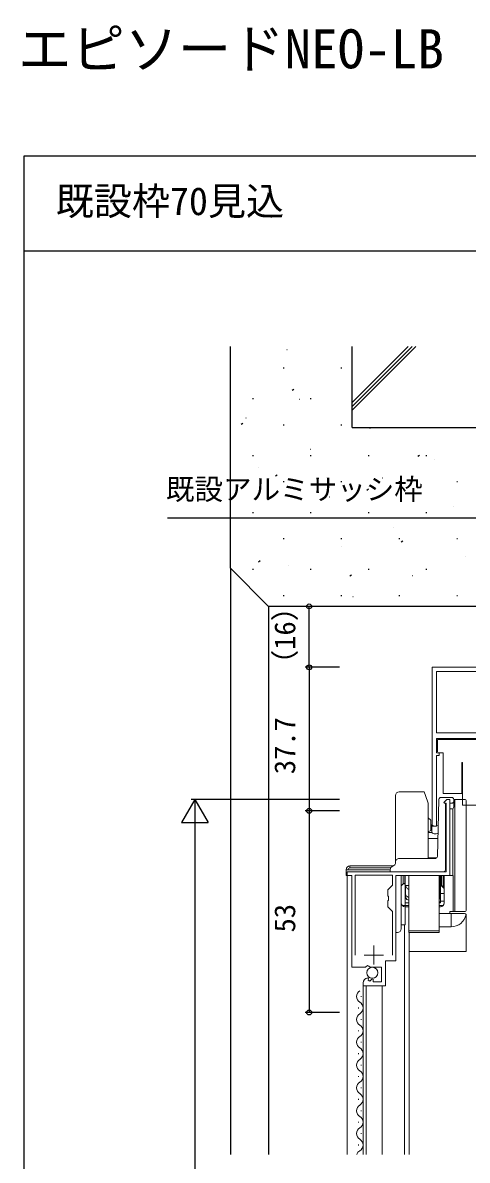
# Model space of a CAD drawing. Units: millimetres, scale not verified. Extents: x -437 to 438, y -281 to 279.
# Drawn here: x -437.1 to -320.2, y -20.1 to 278.7 of the extents above; entities that cross this region are included whole.
import ezdxf
from ezdxf.enums import TextEntityAlignment as Align

# ---------------------------------------------------------------- set-up
doc = ezdxf.new("R2010")
doc.units = ezdxf.units.MM
doc.header["$LTSCALE"] = 2
for name, color, linetype in [('0-1_USER1', 3, 'Continuous'), ('0-7_YKK_D', 6, 'Continuous'), ('0-8_YKK_ZWAK', 7, 'Continuous'), ('0-9_YSS_K', 3, 'Continuous'), ('0-A_YSS_KE', 3, 'Continuous')]:
    doc.layers.add(name, color=color, linetype=linetype)
for name, color, linetype, lineweight in [('0-2_YKK_11', 7, 'Continuous', 18), ('0-4_YKK_12', 2, 'Continuous', 18), ('0-5_YKK_13', 4, 'Continuous', 18)]:
    doc.layers.add(name, color=color, linetype=linetype, lineweight=lineweight)
doc.styles.add('ＭＳ ゴシック', font='')
doc.styles.get('ＭＳ ゴシック').set_extended_font_data('MS Gothic')

msp = doc.modelspace()

# ---------------------------------------------------------------- linework, layer by layer
at = {"layer": '0-2_YKK_11'}
for p, q in [((-344.8, 36.3), (-344.8, 31.3)), ((-347.3, 33.8), (-342.3, 33.8))]:
    msp.add_line(p, q, dxfattribs=at)
at = {"layer": '0-2_YKK_11', "color": 211}
for points in [[(-309.202, 90.7), (-328.302, 90.7), (-328.302, 86.9), (-327.602, 86.9), (-327.602, 86.2), (-328.302, 86.2), (-328.302, 67.7), (-329.502, 67.7), (-329.502, 109.4), (-306.202, 109.4)], [(-304.775, 92.2), (-328.302, 92.2), (-328.302, 108.3), (-309.102, 108.3), (-309.102, 105.7), (-301.002, 105.7), (-301.002, 97.877)]]:
    msp.add_lwpolyline(points, dxfattribs=at)
at = {"layer": '0-2_YKK_11'}
for points in [[(-347.6, 26.504), (-347.6, 25.7), (-341.7, 25.7), (-341.7, 32.3), (-339, 32.3), (-339, 54.7), (-324.8, 54.7), (-324.8, 74.7), (-325.6, 74.7), (-326.4, 73.9), (-326.2, 73.7), (-325.8, 73.7), (-325.8, 55.7)], [(-325.8, 55.7), (-351.8, 55.7), (-351.8, 54.7), (-350.6, 54.7), (-350.6, 30.6), (-346.968, 30.6), (-346.428, 31.053), (-346.1, 30.9), (-345.8, 30.6), (-342.8, 30.6), (-342.8, 26.8), (-345, 26.8), (-345, 27.434), (-345.247, 27.536), (-345.824, 26.959), (-346.292, 27.229), (-346.207, 27.548), (-346.418, 27.799)], [(-339.9, 33.8), (-339.9, 45.25), (-341.1, 46.45), (-341.1, 48.029), (-340.957, 48.221), (-340.957, 49.179), (-341.1, 49.371), (-341.1, 50.95), (-339.9, 52.15), (-339.9, 54.8), (-349.7, 54.8), (-349.7, 33.8)]]:
    msp.add_lwpolyline(points, dxfattribs=at)
msp.add_arc((-346.3, 26.504), 1.3, 95.2159, 180.00002, dxfattribs=at)
at = {"layer": '0-4_YKK_12'}
for p, q in [((-329.5, 108.897), (-329.5, 67.945)), ((-351.8, -18.609), (-351.8, 54.7)), ((-336.7, -18.609), (-336.7, 41.7)), ((-335.5, 38.834), (-335.5, -18.609)), ((-347.6, -18.609), (-347.6, 26.199)), ((-346.8, -18.609), (-346.8, 25.7)), ((-342.6, -18.609), (-342.6, 25.7)), ((-348.1, 22.795), (-348.1, 22.995)), ((-348.86, 19.795), (-348.86, 19.995)), ((-348.1, 16.795), (-348.1, 16.995)), ((-348.86, 13.795), (-348.86, 13.995)), ((-348.1, 10.795), (-348.1, 10.995)), ((-348.86, 7.795), (-348.86, 7.995)), ((-348.1, 4.795), (-348.1, 4.995)), ((-348.86, 1.795), (-348.86, 1.995)), ((-348.1, -1.205), (-348.1, -1.005)), ((-348.86, -4.205), (-348.86, -4.005)), ((-348.1, -7.205), (-348.1, -7.005)), ((-348.86, -10.205), (-348.86, -10.005)), ((-348.1, -13.205), (-348.1, -13.005)), ((-348.86, -16.205), (-348.86, -16.005))]:
    msp.add_line(p, q, dxfattribs=at)
for centre, start, end in [((-347.641, 22.895), 119.20255, 240.79746), ((-349.318, 19.895), 299.20255, 60.79746), ((-347.641, 16.895), 119.20255, 240.79746), ((-349.318, 13.895), 299.20255, 60.79746), ((-347.641, 10.895), 119.20255, 240.79746), ((-349.318, 7.895), 299.20255, 60.79746), ((-347.641, 4.895), 119.20255, 240.79746), ((-349.318, 1.895), 299.20255, 60.79746), ((-347.641, -1.105), 119.20255, 240.79746), ((-349.318, -4.105), 299.20255, 60.79746), ((-347.641, -7.105), 119.20255, 240.79746), ((-349.318, -10.105), 299.20255, 60.79746), ((-347.641, -13.105), 119.20255, 240.79746), ((-349.318, -16.105), 299.20255, 60.79746), ((-347.641, -19.105), 119.20255, 163.22203)]:
    msp.add_arc(centre, 1.718, start, end, dxfattribs=at)
at = {"layer": '0-5_YKK_13'}
for p, q in [((-328.1, 87.2), (-328.1, 90.4)), ((-328.1, 90.4), (-327.6, 90.4)), ((-327.6, 90.4), (-309.7, 90.4)), ((-327.6, 86.9), (-327.8, 86.9)), ((-326.6, 86.9), (-327.6, 86.9)), ((-326.6, 86.9), (-326.6, 84.4)), ((-326.6, 84.4), (-326.6, 76.2)), ((-321.5, 84.4), (-321.7, 84.4)), ((-321.7, 84.4), (-321.7, 76.2)), ((-321.5, 73.2), (-321.5, 84.4)), ((-339.1, 75.697), (-339.1, 58.197)), ((-331.592, 76.697), (-338.1, 76.697)), ((-331.228, 75.697), (-331.592, 76.697)), ((-326.937, 75.197), (-327.212, 75.197)), ((-326.981, 75.197), (-327.212, 75.197)), ((-324.3, 75.197), (-326.937, 75.197)), ((-321.7, 76.2), (-326.6, 76.2)), ((-328.088, 59.686), (-327.712, 74.709)), ((-326, 56.197), (-326, 73.697)), ((-324.8, 73.697), (-324.3, 73.697)), ((-324.8, 72.697), (-324.8, 73.697)), ((-324.8, 54.7), (-324.8, 72.197)), ((-323.5, 74.7), (-323.8, 74.7)), ((-323.8, 74.197), (-323.8, 74.697)), ((-323.8, 72.697), (-323.8, 74.197)), ((-321, 74.7), (-323.5, 74.7)), ((-323.5, 45.2), (-323.5, 74.7)), ((-321.5, 73.2), (-309.7, 73.2)), ((-320.5, 74.2), (-320.5, 45.7)), ((-330.5, 69.85), (-329.85, 69.2)), ((-330.5, 66.188), (-329.85, 66.564)), ((-330.5, 65.986), (-329.583, 65.986)), ((-329.85, 68), (-329.583, 68)), ((-330.5, 64.386), (-327.97, 64.386)), ((-339.674, 57.2), (-351.1, 57.2)), ((-328.53, 59.197), (-338.1, 59.197)), ((-330.5, 59.345), (-328.45, 59.345)), ((-352.1, 56.2), (-351.6, 56.2)), ((-352.1, 56.2), (-352.1, 54.7)), ((-351.6, 54.7), (-352.1, 54.7)), ((-340.5, 56.2), (-351.6, 56.2)), ((-340.5, 56.197), (-340.5, 55.697)), ((-340.5, 55.7), (-326.5, 55.697)), ((-339, 54.397), (-339, 41.697)), ((-336.6, 54.7), (-337.6, 54.7)), ((-337.6, 54.697), (-337.6, 41.7)), ((-337.6, 41.697), (-337.6, 54.697)), ((-337.1, 54.697), (-337.1, 52.5)), ((-336.6, 54.697), (-336.6, 41.7)), ((-335.6, 40.197), (-335.6, 54.697)), ((-327.6, 54.697), (-327.6, 40.197)), ((-327.45, 53.1), (-327.45, 54.697)), ((-327.3, 54.697), (-327.3, 47.5)), ((-327, 54.697), (-327, 52)), ((-326.55, 54.697), (-326.55, 51.65)), ((-326.3, 55.739), (-326.3, 55.697)), ((-326.3, 54.7), (-326.3, 47.503)), ((-324, 54.7), (-323.933, 54.7)), ((-337.1, 52.5), (-337.6, 52)), ((-337.1, 52.5), (-336.6, 52.5)), ((-335.6, 52.1), (-336.6, 52.1)), ((-336.45, 52.1), (-336.45, 49.956)), ((-327.45, 53.1), (-327.6, 53.1)), ((-327.45, 51.626), (-327.45, 53.1)), ((-327.45, 51.626), (-327.45, 49.171)), ((-327, 52.1), (-327.3, 52.1)), ((-327.3, 52), (-327, 52)), ((-327.3, 51.6), (-327.3, 47.671)), ((-327, 52), (-326.3, 51.3)), ((-336.45, 49.172), (-336.45, 49.956)), ((-327.45, 48.835), (-327.45, 49.171)), ((-326.3, 50), (-327.3, 50)), ((-326.3, 48), (-327.3, 48)), ((-337.314, 46.8), (-335.6, 46.8)), ((-336.6, 47.5), (-335.6, 47.5)), ((-335.6, 46.5), (-336.6, 46.5)), ((-327.6, 47.5), (-327.3, 47.5)), ((-327.6, 46.8), (-326.586, 46.8)), ((-327.3, 46.5), (-327.6, 46.5)), ((-324.8, 45.2), (-324.8, 44.7)), ((-324.8, 45.2), (-323.933, 45.2)), ((-321, 45.2), (-323.5, 45.2)), ((-324.8, 44.7), (-327.6, 44.7)), ((-324.5, 44.7), (-324.8, 44.7)), ((-321, 44.7), (-324.5, 44.7)), ((-324.5, 44.7), (-324.5, 41.2)), ((-339, 41.697), (-339, 39.697)), ((-339, 39.697), (-338.6, 39.697)), ((-336.6, 41.7), (-337.6, 41.7)), ((-337.6, 41.697), (-337.6, 40.697)), ((-335.6, 40.197), (-335.6, 39.697)), ((-327.6, 40.197), (-335.6, 40.197)), ((-335.5, 39.697), (-335.5, 34.7)), ((-324.5, 41.2), (-327.6, 41.2))]:
    msp.add_line(p, q, dxfattribs=at)
for points in [[(-330.5, 59.197), (-330.5, 73.697), (-331.228, 75.697)], [(-324.8, 72.697), (-324.8, 72.197), (-324.3, 72.197)], [(-324, 72.297), (-324, 54.7), (-324.8, 54.7)], [(-329.85, 66.564), (-329.85, 68.2), (-329.85, 69.2)], [(-329.583, 65.986), (-329.583, 66.62), (-329.583, 68)], [(-329.583, 65.986), (-329.376, 65.842), (-329.149, 65.732), (-328.907, 65.664), (-328.656, 65.64), (-328.405, 65.662), (-328.162, 65.728), (-327.934, 65.835)], [(-351.1, 57.2), (-351.1, 56.7), (-340.364, 56.7)], [(-328.172, 59.419), (-328.306, 59.364), (-328.45, 59.345)], [(-336.65, 54.697), (-336.65, 52.6), (-337.1, 52.6)], [(-327.3, 51.6), (-327.3, 54.697), (-327.3, 47.671)], [(-327, 54.697), (-327, 52.1), (-326.55, 51.65)], [(-323.933, 54.7), (-323.933, 45.2), (-323.5, 45.2)], [(-335.6, 51.103), (-335.768, 51.148), (-335.925, 51.227), (-336.064, 51.332), (-336.184, 51.46), (-336.283, 51.604), (-336.358, 51.762), (-336.412, 51.928), (-336.441, 52.1)], [(-336.45, 49.956), (-336.434, 49.78), (-336.388, 49.609), (-336.311, 49.449), (-336.208, 49.304), (-336.081, 49.181), (-335.934, 49.082), (-335.772, 49.009), (-335.6, 48.969)], [(-335.6, 48.217), (-335.868, 48.288), (-336.104, 48.437), (-336.29, 48.645), (-336.41, 48.897), (-336.45, 49.172)], [(-327.45, 49.171), (-327.468, 49.032), (-327.52, 48.902), (-327.6, 48.786)], [(-327.45, 48.835), (-327.467, 48.647), (-327.517, 48.464), (-327.6, 48.294)], [(-335.5, 34.7), (-320.5, 34.7), (-320.5, 44.2)], [(-335.6, 39.697), (-327.6, 39.697), (-327.6, 40.197)]]:
    msp.add_lwpolyline(points, dxfattribs=at)
msp.add_circle((-345.2, 29.147), 1.45, dxfattribs=at)
for centre, radius, start, end in [((-338.1, 75.697), 1, 90, 180), ((-327.212, 74.697), 0.5, 90, 178.59347), ((-324.3, 74.697), 0.5, 0, 90), ((-324.3, 74.197), 0.5, 270, 0), ((-324.3, 72.697), 0.5, 270, 0), ((-321, 74.2), 0.5, 0, 90), ((-328.65, 69.3), 1.6, 234.34091, 298.65952), ((-351.1, 56.2), 1, 90, 180), ((-339.5, 56.197), 1, 107.39477, 180), ((-340.098, 58.106), 1, 287.39477, 2.62119), ((-338.1, 58.197), 1, 90, 182.62119), ((-328.588, 59.697), 0.5, 270.0285, 358.1907), ((-351.1, 56.2), 0.5, 90, 180), ((-326.5, 56.197), 0.5, 270, 0), ((-327.65, 51.6), 0.35, 278.21321, 0), ((-336.6, 47.5), 1, 180, 270), ((-327.3, 47.5), 1, 270, 0), ((-321, 45.7), 0.5, 270, 0), ((-324.5, 45.2), 4, 270, 349.26743), ((-321, 44.2), 0.5, 30.67705, 90), ((-321, 44.2), 0.5, 0, 30.67705), ((-338.6, 40.697), 1, 270, 0)]:
    msp.add_arc(centre, radius, start, end, dxfattribs=at)
msp.add_ellipse((-327.8, 47.671), major_axis=(0.5, 0), ratio=0.34202, start_param=5.1239058, end_param=7.4424648, dxfattribs=at)
at = {"layer": '0-7_YKK_D'}
for p, q in [((-353.8, 125.397), (-362.8, 125.397)), ((-361.8, 109.4), (-361.8, 125.397)), ((-353.8, 109.4), (-362.8, 109.4)), ((-353.8, 109.4), (-362.8, 109.4)), ((-361.8, 109.4), (-361.8, 71.7)), ((-391.8, 74.7), (-395.3, 68.638)), ((-353.8, 74.7), (-392.8, 74.7)), ((-391.8, 74.7), (-388.3, 68.638)), ((-391.8, 74.7), (-391.8, 62.576)), ((-353.8, 71.7), (-362.8, 71.7)), ((-353.8, 71.7), (-362.8, 71.7)), ((-361.8, 71.7), (-361.8, 18.7)), ((-395.3, 68.638), (-388.3, 68.638)), ((-391.8, 67.7), (-391.8, -155.197)), ((-353.8, 18.7), (-362.8, 18.7))]:
    msp.add_line(p, q, dxfattribs=at)
msp.add_lwpolyline([(-299.503, 134.329), (-300.966, 136.418), (-309.51, 148.619), (-399.053, 148.619)], dxfattribs=at)
for centre in [(-361.8, 125.397), (-361.8, 109.4), (-361.8, 109.4), (-361.8, 71.7), (-361.8, 71.7), (-361.8, 18.7)]:
    msp.add_circle(centre, 0.637, dxfattribs=at)
at = {"layer": '0-8_YKK_ZWAK'}
for p, q in [((-436.8, 243.7), (-436.8, -281.3)), ((438.2, 243.7), (-436.8, 243.7)), ((438.2, 218.7), (-436.8, 218.7))]:
    msp.add_line(p, q, dxfattribs=at)
at = {"layer": '0-9_YSS_K'}
for p, q in [((-367.633, 192.888), (-367.585, 192.904)), ((-350.502, 178.936), (-335.739, 193.7)), ((-350.502, 177.936), (-334.739, 193.7)), ((-350.502, 176.936), (-333.739, 193.7)), ((-368.63, 188.075), (-368.38, 188.075)), ((-353.43, 188.075), (-353.18, 188.075)), ((-366.235, 182.179), (-365.818, 182.455)), ((-350.687, 184.684), (-350.64, 184.7)), ((-376.705, 180), (-376.455, 180)), ((-364.402, 179.827), (-364.355, 179.843)), ((-361.505, 180), (-361.255, 180)), ((-379.681, 173.279), (-379.264, 173.555)), ((-378.354, 174.886), (-378.306, 174.903)), ((-368.63, 173.125), (-368.38, 173.125)), ((-353.43, 173.125), (-353.18, 173.125)), ((-345.807, 172.207), (-345.76, 172.224)), ((-376.705, 165.05), (-376.455, 165.05)), ((-361.505, 165.05), (-361.255, 165.05)), ((-361.408, 166.682), (-361.361, 166.699)), ((-346.305, 165.05), (-346.055, 165.05)), ((-333.197, 164.868), (-332.78, 165.144)), ((-331.105, 165.05), (-330.855, 165.05)), ((-375.123, 161.826), (-375.076, 161.842)), ((-328.862, 164.003), (-328.815, 164.02)), ((-370.657, 159.663), (-370.24, 159.939)), ((-342.577, 159.146), (-342.53, 159.163)), ((-368.63, 158.175), (-368.38, 158.175)), ((-353.43, 158.175), (-353.18, 158.175)), ((-346.644, 155.968), (-346.227, 156.244)), ((-338.23, 158.175), (-337.98, 158.175)), ((-323.03, 158.175), (-322.78, 158.175)), ((-356.528, 154.206), (-356.481, 154.222)), ((-376.705, 150.1), (-376.455, 150.1)), ((-361.505, 150.1), (-361.255, 150.1)), ((-346.305, 150.1), (-346.055, 150.1)), ((-331.105, 150.1), (-330.855, 150.1)), ((-323.982, 151.526), (-323.935, 151.543)), ((-372.129, 148.681), (-372.082, 148.698)), ((-339.583, 146.002), (-339.536, 146.018)), ((-368.63, 143.225), (-368.38, 143.225)), ((-353.43, 143.225), (-353.18, 143.225)), ((-353.298, 141.145), (-353.251, 141.161)), ((-338.23, 143.225), (-337.98, 143.225)), ((-337.619, 142.352), (-337.202, 142.628)), ((-323.03, 143.225), (-322.78, 143.225)), ((-320.752, 138.465), (-320.705, 138.482)), ((-382.505, 135.4), (-382.505, -18.609)), ((-376.705, 135.15), (-376.455, 135.15)), ((-375.079, 137.147), (-374.662, 137.423)), ((-367.249, 136.204), (-367.202, 136.221)), ((-361.505, 135.15), (-361.255, 135.15)), ((-346.305, 135.15), (-346.055, 135.15)), ((-331.105, 135.15), (-330.855, 135.15)), ((-351.066, 133.452), (-350.649, 133.728)), ((-334.703, 133.525), (-334.656, 133.542)), ((-368.63, 128.275), (-368.38, 128.275)), ((-353.43, 128.275), (-353.18, 128.275)), ((-350.304, 128), (-350.257, 128.017)), ((-338.23, 128.275), (-337.98, 128.275)), ((-323.03, 128.275), (-322.78, 128.275)), ((-372.505, 125.4), (-372.505, -18.609))]:
    msp.add_line(p, q, dxfattribs=at)
at = {"layer": '0-A_YSS_KE'}
for p, q in [((-382.505, 135.4), (-382.505, 193.7)), ((-350.502, 172.4), (-350.502, 193.7)), ((-350.502, 172.4), (-220.502, 172.4))]:
    msp.add_line(p, q, dxfattribs=at)
msp.add_lwpolyline([(-299.502, 125.4), (-299.502, 135.4), (-309.502, 135.4), (-309.502, 125.4), (-372.505, 125.4), (-382.505, 135.4)], dxfattribs=at)

# ---------------------------------------------------------------- texts
at = {"layer": '0-1_USER1', "style": 'ＭＳ ゴシック'}
for s, height, p in [('エピソードNEO-LB［GRAF工法］防火窓 引違い窓（2枚建）', 10.26, (-438.229, 263.677)), ('既設枠70見込', 7.331, (-428.367, 226.001))]:
    msp.add_text(s, height=height, dxfattribs=at).set_placement(p, align=Align.BOTTOM_LEFT)
at = {"layer": '0-7_YKK_D', "style": 'ＭＳ ゴシック'}
msp.add_text('既設アルミサッシ枠', height=5.499, dxfattribs=at).set_placement((-399.427, 151.769), align=Align.BOTTOM_LEFT)
for s, p in [('（16）', (-363.785, 106.511)), ('37.7', (-363.8, 81.324)), ('53', (-363.8, 39.745))]:
    msp.add_text(s, height=5.499, rotation=90, dxfattribs=at).set_placement(p, align=Align.BOTTOM_LEFT)

doc.saveas('drawing.dxf')
